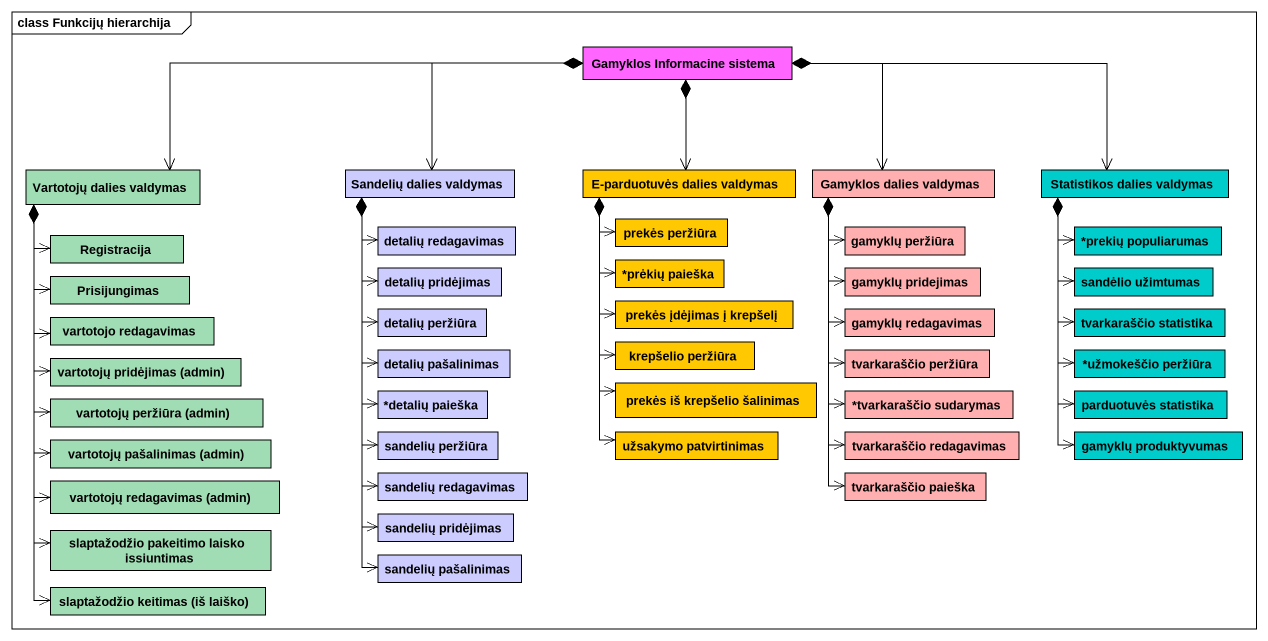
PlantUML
@startuml
mainframe class Funkcijų hierarchija
hide circle
hide empty members
class "Gamyklos Informacine sistema" as Gamyklos_Informacine_sistema #FF66FF
class "Vartotojų dalies valdymas" as Vartotojų_dalies_valdymas #A0DCB4
class "Sandelių dalies valdymas" as Sandelių_dalies_valdymas #CCCCFF
class "E-parduotuvės dalies valdymas" as E_parduotuvės_dalies #FFC800
class "Gamyklos dalies valdymas" as Gamyklos_dalies_valdymas #FFAFAF
class "Statistikos dalies valdymas" as Statistikos_dalies_valdymas #00CCCC
class Registracija #A0DCB4
class "detalių redagavimas" as detalių_redagavimas #CCCCFF
class "detalių pridėjimas" as detalių_pridėjimas #CCCCFF
class "prekės peržiūra" as prekės_peržiūra #FFC800
class "*prėkių paieška" as prėkių_paieška #FFC800
class "gamyklų peržiūra" as gamyklų_peržiūra #FFAFAF
class "gamyklų pridejimas" as gamyklų_pridejimas #FFAFAF
class "*prekių populiarumas" as prekių_populiarumas #00CCCC
class "sandėlio užimtumas" as sandėlio_užimtumas #00CCCC
class Prisijungimas #A0DCB4
class "vartotojo redagavimas" as vartotojo_redagavimas #A0DCB4
class "detalių peržiūra" as detalių_peržiūra #CCCCFF
class "prekės įdėjimas į krepšelį" as prekės_įdėjimas_į_krepšelį #FFC800
class "gamyklų redagavimas" as gamyklų_redagavimas #FFAFAF
class "tvarkaraščio statistika" as tvarkaraščio_statistika #00CCCC
class "vartotojų pridėjimas (admin)" as vartotojų_pridėjimas_admin #A0DCB4
class "detalių pašalinimas" as detalių_pašalinimas #CCCCFF
class "krepšelio peržiūra" as krepšelio_peržiūra #FFC800
class "tvarkaraščio peržiūra" as tvarkaraščio_peržiūra #FFAFAF
class "*užmokeščio peržiūra" as užmokeščio_peržiūra #00CCCC
class "vartotojų peržiūra (admin)" as vartotojų_peržiūra_admin #A0DCB4
class "*detalių paieška" as detalių_paieška #CCCCFF
class "prekės iš krepšelio šalinimas" as prekės_iš_krepšelio #FFC800
class "*tvarkaraščio sudarymas" as tvarkaraščio_sudarymas #FFAFAF
class "parduotuvės statistika" as parduotuvės_statistika #00CCCC
class "vartotojų pašalinimas (admin)" as vartotojų_pašalinimas_admin #A0DCB4
class "vartotojų redagavimas (admin)" as vartotojų_redagavimas_admin #A0DCB4
class "sandelių peržiūra" as sandelių_peržiūra #CCCCFF
class "sandelių redagavimas" as sandelių_redagavimas #CCCCFF
class "užsakymo patvirtinimas" as užsakymo_patvirtinimas #FFC800
class "tvarkaraščio redagavimas" as tvarkaraščio_redagavimas #FFAFAF
class "tvarkaraščio paieška" as tvarkaraščio_paieška #FFAFAF
class "gamyklų produktyvumas" as gamyklų_produktyvumas #00CCCC
class "slaptažodžio pakeitimo laisko issiuntimas" as slaptažodžio_pakeitimo #A0DCB4
class "sandelių pridėjimas" as sandelių_pridėjimas #CCCCFF
class "sandelių pašalinimas" as sandelių_pašalinimas #CCCCFF
class "slaptažodžio keitimas (iš laiško)" as slaptažodžio_keitimas_iš #A0DCB4
Gamyklos_Informacine_sistema *-left-> Vartotojų_dalies_valdymas
Gamyklos_Informacine_sistema *-left-> Sandelių_dalies_valdymas
Gamyklos_Informacine_sistema *--> E_parduotuvės_dalies
Gamyklos_Informacine_sistema *-right-> Gamyklos_dalies_valdymas
Gamyklos_Informacine_sistema *-right-> Statistikos_dalies_valdymas
Vartotojų_dalies_valdymas *--> Registracija
Vartotojų_dalies_valdymas *--> Prisijungimas
Vartotojų_dalies_valdymas *--> vartotojo_redagavimas
Vartotojų_dalies_valdymas *--> vartotojų_pridėjimas_admin
Vartotojų_dalies_valdymas *--> vartotojų_peržiūra_admin
Vartotojų_dalies_valdymas *--> vartotojų_pašalinimas_admin
Vartotojų_dalies_valdymas *--> vartotojų_redagavimas_admin
Vartotojų_dalies_valdymas *--> slaptažodžio_pakeitimo
Vartotojų_dalies_valdymas *--> slaptažodžio_keitimas_iš
Sandelių_dalies_valdymas *--> detalių_redagavimas
Sandelių_dalies_valdymas *--> detalių_pridėjimas
Sandelių_dalies_valdymas *--> detalių_peržiūra
Sandelių_dalies_valdymas *--> detalių_pašalinimas
Sandelių_dalies_valdymas *--> detalių_paieška
Sandelių_dalies_valdymas *--> sandelių_peržiūra
Sandelių_dalies_valdymas *--> sandelių_redagavimas
Sandelių_dalies_valdymas *--> sandelių_pridėjimas
Sandelių_dalies_valdymas *--> sandelių_pašalinimas
E_parduotuvės_dalies *--> prekės_peržiūra
E_parduotuvės_dalies *--> prėkių_paieška
E_parduotuvės_dalies *--> prekės_įdėjimas_į_krepšelį
E_parduotuvės_dalies *--> krepšelio_peržiūra
E_parduotuvės_dalies *--> prekės_iš_krepšelio
E_parduotuvės_dalies *--> užsakymo_patvirtinimas
Gamyklos_dalies_valdymas *--> gamyklų_peržiūra
Gamyklos_dalies_valdymas *--> gamyklų_pridejimas
Gamyklos_dalies_valdymas *--> gamyklų_redagavimas
Gamyklos_dalies_valdymas *--> tvarkaraščio_peržiūra
Gamyklos_dalies_valdymas *--> tvarkaraščio_sudarymas
Gamyklos_dalies_valdymas *--> tvarkaraščio_redagavimas
Gamyklos_dalies_valdymas *--> tvarkaraščio_paieška
Statistikos_dalies_valdymas *--> prekių_populiarumas
Statistikos_dalies_valdymas *--> sandėlio_užimtumas
Statistikos_dalies_valdymas *--> tvarkaraščio_statistika
Statistikos_dalies_valdymas *--> užmokeščio_peržiūra
Statistikos_dalies_valdymas *--> parduotuvės_statistika
Statistikos_dalies_valdymas *--> gamyklų_produktyvumas
@enduml
